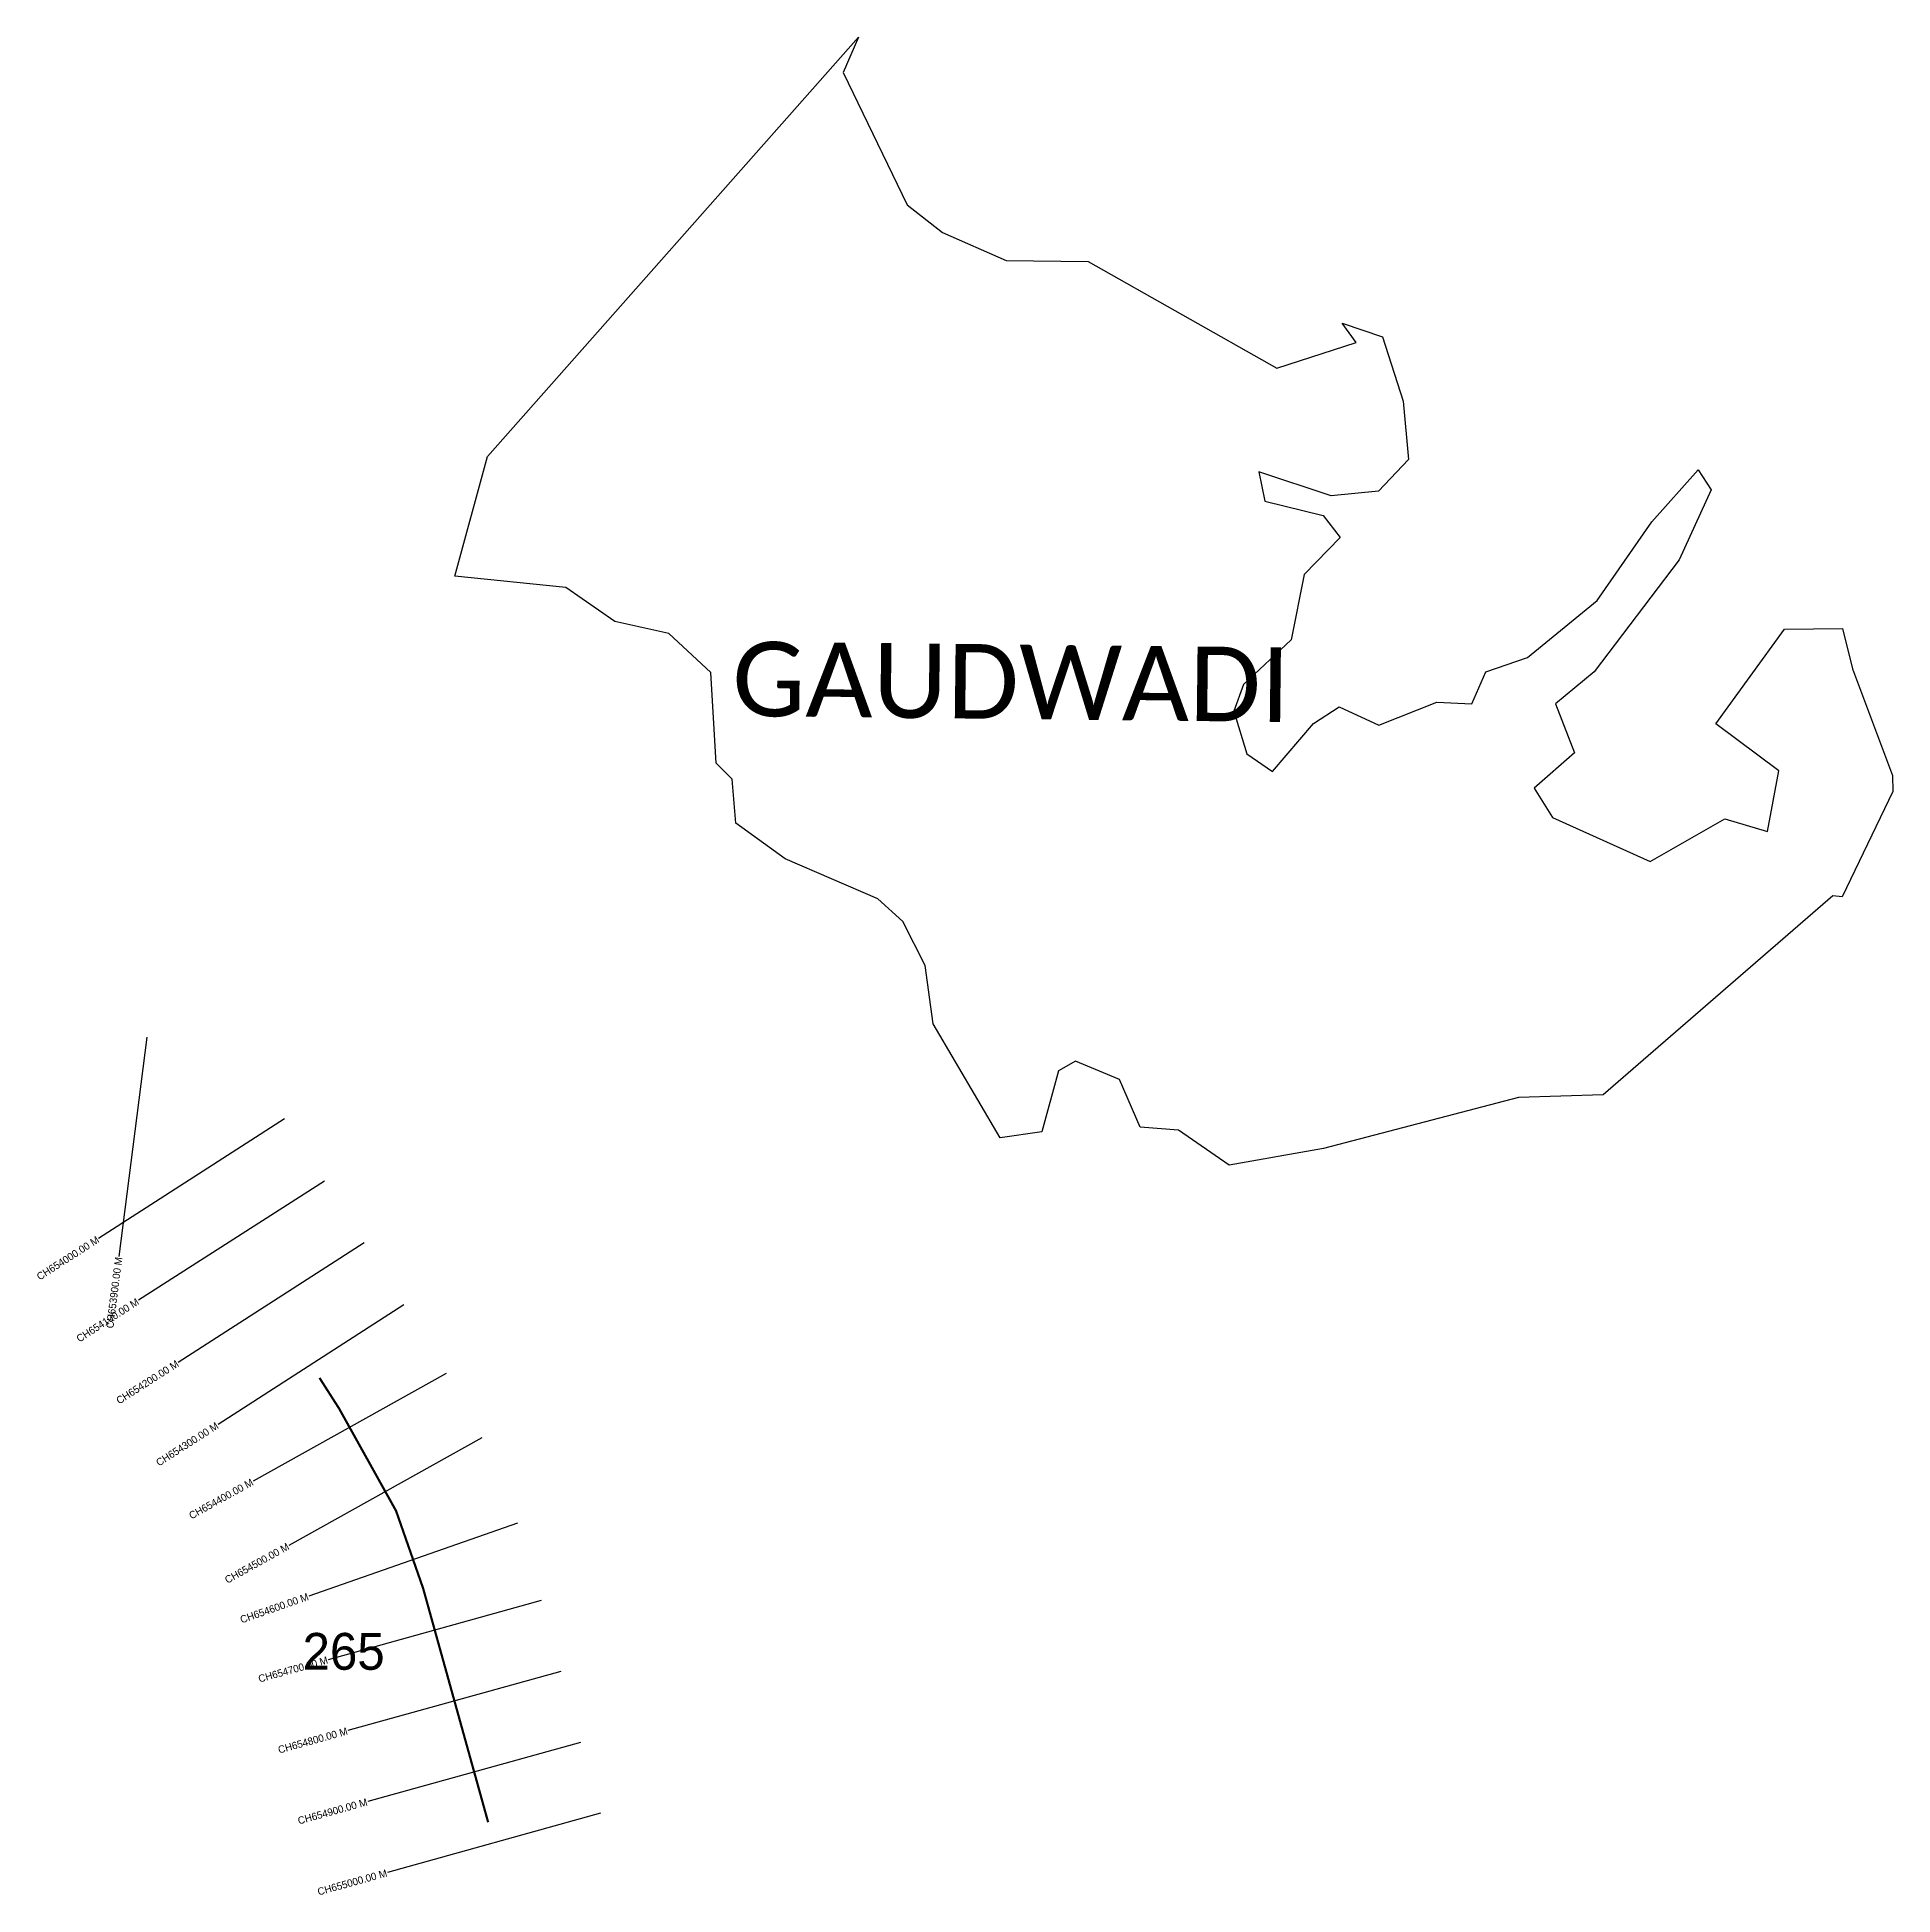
# Model space of a CAD drawing. Header units: metres. Extents: x 332591 to 335110, y 1790573 to 1793096.
import ezdxf
from ezdxf.enums import TextEntityAlignment as Align

# ---------------------------------------------------------------- set-up
doc = ezdxf.new("R2010")
doc.units = ezdxf.units.M
for name, color, linetype in [('ARTIFICIALLY PROTECTED', 4, 'Continuous'), ('CS', 134, 'Continuous'), ('CSMark', 6, 'Continuous'), ('village', 250, 'Continuous'), ('VILLAGE NAME', 250, 'Continuous')]:
    doc.layers.add(name, color=color, linetype=linetype)

msp = doc.modelspace()

# ---------------------------------------------------------------- linework, layer by layer
at = {"color": 6}
msp.add_lwpolyline([(334362.9, 1792707.3), (334417.6, 1792688.8)], dxfattribs=at)
at = {"layer": 'ARTIFICIALLY PROTECTED', "const_width": 3, "flags": 128}
msp.add_lwpolyline([(332974, 1791275.2), (333000.6, 1791233.6), (333078, 1791094.6), (333114.7, 1790989.5), (333160.2, 1790825.9), (333203, 1790671.9)], dxfattribs=at)
at = {"layer": 'CS'}
for p, q in [((332739.5, 1791737.7), (332701.5, 1791440.1)), ((332926.6, 1791626.7), (332674.1, 1791464.6)), ((332980.6, 1791542.5), (332728.1, 1791380.5)), ((333034.6, 1791458.4), (332782.2, 1791296.3)), ((333088.6, 1791374.2), (332836.2, 1791212.1)), ((333145.9, 1791281), (332883.8, 1791135.1)), ((333194.6, 1791193.7), (332932.4, 1791047.7)), ((333242.8, 1791077.8), (332959.5, 1790979)), ((333275, 1790973), (332985.9, 1790892.6)), ((333301.8, 1790876.7), (333012.7, 1790796.3)), ((333328.6, 1790780.3), (333039.5, 1790700)), ((333355.4, 1790684), (333066.3, 1790603.6))]:
    msp.add_line(p, q, dxfattribs=at)
at = {"layer": 'village', "color": 6}
for points in [[(334417.6, 1792688.8, 0), (334445.5, 1792601.5, 0), (334452.9, 1792521.9, 0), (334412.1, 1792478.9, 0), (334347.6, 1792472.8, 0), (334249.6, 1792505.2, 0), (334257.9, 1792465.5, 0), (334336.7, 1792446.2, 0), (334360, 1792416.1, 0), (334311.3, 1792366.2, 0), (334293.5, 1792277.4, 0), (334228.7, 1792216.6, 0), (334215.8, 1792180.6, 0), (334233.3, 1792122.3, 0), (334268.3, 1792098.6, 0), (334323.9, 1792163.8, 0), (334358.6, 1792186.1, 0), (334412.3, 1792161.5, 0), (334491.4, 1792192.8, 0), (334539, 1792190.5, 0), (334557.9, 1792233.8, 0), (334614.4, 1792253.3, 0), (334709, 1792330.6, 0), (334783.3, 1792437.5, 0), (334846.2, 1792508.2, 0), (334863.9, 1792480.8, 0), (334820.4, 1792386, 0), (334705.1, 1792233.8, 0), (334652.3, 1792190.2, 0), (334678.3, 1792124, 0), (334623.4, 1792076, 0), (334648.4, 1792036, 0), (334781, 1791976.4, 0), (334882.4, 1792034.2, 0), (334940.5, 1792017, 0), (334955.6, 1792099.2, 0), (334870.1, 1792163.1, 0), (334963.2, 1792291.9, 0), (335042, 1792292.7, 0), (335055.9, 1792237.9, 0), (335110.2, 1792093.1, 0), (335110.5, 1792071.5, 0), (335041.8, 1791928.2, 0), (335029.2, 1791929.7, 0), (334717.2, 1791659.4, 0), (334602.3, 1791655.9, 0), (334337.5, 1791586.7, 0), (334209.4, 1791564.1, 0), (334140.3, 1791611.4, 0), (334088.6, 1791615.6, 0), (334060.5, 1791680.5, 0), (334000.7, 1791705, 0), (333977.6, 1791692.3, 0), (333955, 1791609.3, 0), (333898.1, 1791601.1, 0), (333807.2, 1791755.9, 0), (333796.5, 1791835.2, 0), (333766, 1791894.7, 0), (333732.2, 1791925.4, 0), (333606.4, 1791979.9, 0), (333539.2, 1792028.3, 0), (333534.3, 1792088.3, 0), (333512.8, 1792109.9, 0), (333505.3, 1792232.7, 0), (333448.2, 1792285.7, 0), (333375.2, 1792302.3, 0), (333308.7, 1792348.3, 0), (333157.7, 1792363.5, 0), (333202, 1792526.4, 0), (333706, 1793095.5, 0), (333706, 1793095.5, 0)], [(333706, 1793095.5, 0), (333685, 1793047.5, 0), (333771.8, 1792867.8, 0), (333820.2, 1792830.4, 0), (333906.6, 1792792.1, 0), (334017.8, 1792790.8, 0), (334273.9, 1792646.3, 0), (334381.5, 1792681.1, 0), (334362.9, 1792707.3, 0)]]:
    msp.add_polyline3d(points, dxfattribs=at)

# ---------------------------------------------------------------- texts
at = {"insert": (332951, 1790928.9), "char_height": 50, "attachment_point": 1}
msp.add_mtext_dynamic_manual_height_columns('265', width=84.374, gutter_width=1, heights=[74.2], dxfattribs=at)
at = {"layer": 'CSMark'}
for s, rotation, p in [('CH654000.00 M', 32.6965, (332673.3, 1791464.1)), ('CH653900.00 M', 82.7128, (332701.4, 1791439.2)), ('CH654100.00 M', 32.6965, (332727.3, 1791379.9)), ('CH654200.00 M', 32.6965, (332781.3, 1791295.8)), ('CH654300.00 M', 32.6965, (332835.3, 1791211.6)), ('CH654400.00 M', 29.1003, (332882.9, 1791134.6)), ('CH654500.00 M', 29.1003, (332931.6, 1791047.3)), ('CH654600.00 M', 19.2407, (332958.6, 1790978.6)), ('CH654700.00 M', 15.5428, (332985, 1790892.4)), ('CH654800.00 M', 15.5428, (333011.8, 1790796)), ('CH654900.00 M', 15.5428, (333038.6, 1790699.7)), ('CH655000.00 M', 15.5428, (333065.4, 1790603.3))]:
    msp.add_text(s, height=10, rotation=rotation, dxfattribs=at).set_placement(p, align=Align.MIDDLE_RIGHT)
at = {"layer": 'VILLAGE NAME', "insert": (333535.2, 1792275.1), "char_height": 101.185, "attachment_point": 1, "rotation": 359.3742}
msp.add_mtext_dynamic_manual_height_columns('{\\fCalibri|b0|i0|c0|p34;GAUDWADI}', width=998.468, gutter_width=505.9, heights=[0], dxfattribs=at)

doc.saveas('drawing.dxf')
